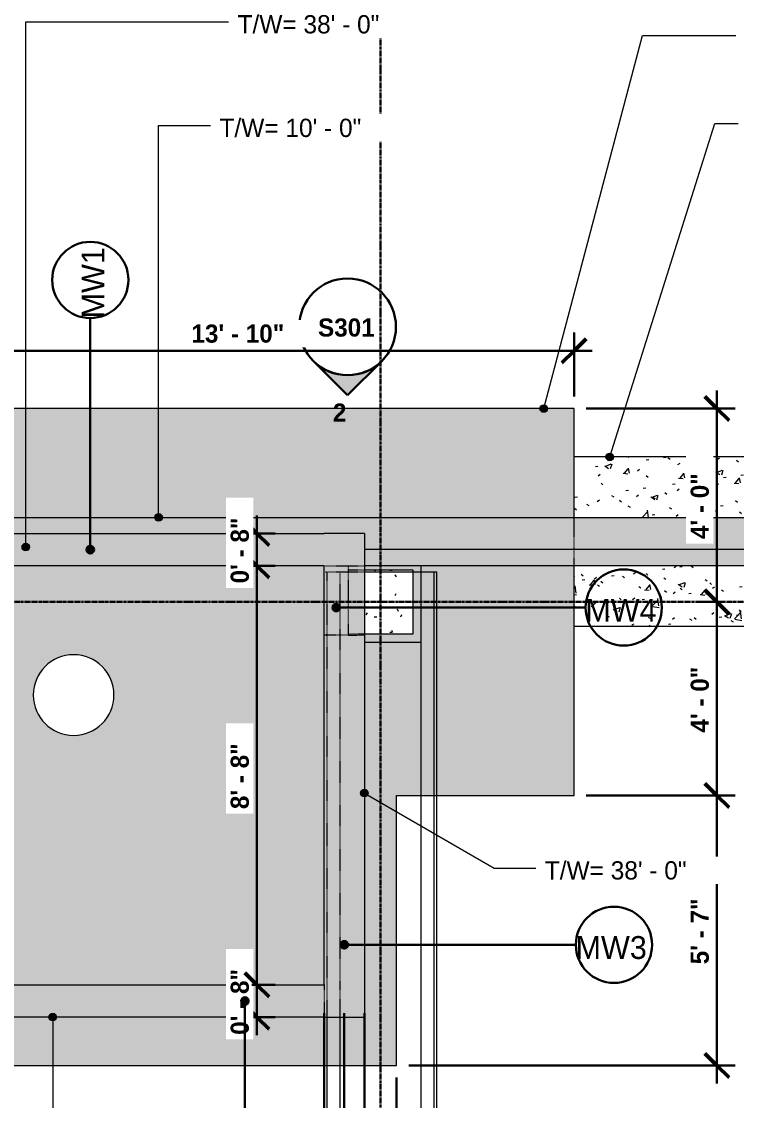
# Model space of a CAD drawing. Header units: inches. Extents: x -4033 to -3004, y 11263 to 12032.
# Drawn here: x -3570.3 to -3393.1, y 11411.5 to 11679.2 of the extents above; entities that cross this region are included whole.
import ezdxf

# ---------------------------------------------------------------- set-up
doc = ezdxf.new("R2010")
doc.units = ezdxf.units.IN
doc.header["$MEASUREMENT"] = 0
doc.linetypes.add('Dash', pattern=[0.25, 0.125, -0.125])
doc.linetypes.add('Grid Line 1_2_', pattern=[0.875, 0.5, -0.125, 0.125, -0.125])
for name, color, linetype, lineweight in [('A-ANNO-DIMS', 211, 'Continuous', 9), ('A-ANNO-DIMS-48', 211, 'Continuous', 9), ('A-FLOR', 192, 'Continuous', 18), ('A-WALL', 113, 'Continuous', 18), ('A-WALL-HDLN', 110, 'Dash', 18), ('A-WALL-IDEN', 211, 'Continuous', 30), ('G-ANNO-DIMS', 111, 'Continuous', 9), ('G-ANNO-SYMB', 111, 'Continuous', 30), ('S-BEAM', 12, 'Continuous', 9), ('S-BEAM-HDLN', 1, 'Dash', 9), ('S-COLS', 52, 'Continuous', 9), ('S-COLS-HDLN', 52, 'Dash', 9), ('S-FNDN', 32, 'Continuous', 18), ('S-FNDN-HDLN', 4, 'Dash', 9), ('S-GRID', 1, 'Continuous', 9)]:
    doc.layers.add(name, color=color, linetype=linetype, lineweight=lineweight)
doc.styles.add('Century Gothic_1', font='', dxfattribs={"height": 4.535433})
doc.styles.add('Century Gothic_2', font='', dxfattribs={"height": 5.669291})
doc.styles.add('Century Gothic_B', font='', dxfattribs={"height": 4.5})
doc.styles.get('Century Gothic_1').set_extended_font_data('Century Gothic')
doc.styles.get('Century Gothic_2').set_extended_font_data('Century Gothic')
doc.styles.get('Century Gothic_B').set_extended_font_data('Century Gothic', bold=True)
doc.dimstyles.new('OD__1_16__Tol__', dxfattribs={"dimscale": 12, "dimtxt": 4.698757, "dimasz": 0.5, "dimexe": 0.375, "dimexo": 0.25, "dimgap": 0.0625, "dimtad": 1, "dimdec": 4, "dimrnd": 0.0625, "dimzin": 3, "dimdsep": 46, "dimlunit": 4, "dimtxsty": 'Century Gothic_B', "dimblk1": 'OBLIQUE', "dimblk2": 'OBLIQUE', "dimsah": 1, "dimcen": 0.09, "dimdle": 0.375, "dimazin": 0, "dimtfac": 1, "dimtdec": 4, "dimtix": 1, "dimtmove": 0, "dimatfit": 3, "dimfxl": 1, "dimtvp": 1, "dimtfill": 1, "dimfrac": 2, "dimtolj": 1, "dimtzin": 0, "dimlwd": 30, "dimlwe": 30, "dimarcsym": 2})
doc.dimstyles.new('OD__1_4__Tol__', dxfattribs={"dimscale": 12, "dimtxt": 4.698757, "dimasz": 0.5, "dimexe": 0.375, "dimexo": 0.25, "dimgap": 0.0625, "dimtad": 1, "dimrnd": 0.25, "dimzin": 1, "dimdsep": 46, "dimlunit": 4, "dimtxsty": 'Century Gothic_B', "dimblk1": 'OBLIQUE', "dimblk2": 'OBLIQUE', "dimsah": 1, "dimcen": 0.09, "dimdle": 0.375, "dimazin": 0, "dimtfac": 1, "dimtdec": 4, "dimtix": 1, "dimtmove": 0, "dimatfit": 3, "dimfxl": 1, "dimtvp": 1, "dimtfill": 1, "dimfrac": 2, "dimtolj": 1, "dimtzin": 0, "dimlwd": 30, "dimlwe": 30, "dimarcsym": 2})

# ---------------------------------------------------------------- blocks, each defined once
blk = doc.blocks.new('Elevation - Filled Arrow-1738296-FOUNDATION PLAN - Callout 1')
at = {"layer": 'G-ANNO-SYMB'}
for start, end in [(360, 180), (180, 360)]:
    blk.add_arc((0, 0), 0.25, start, end, dxfattribs=at)
blk = doc.blocks.new('Elevation - Filled Arrow-1738116-FOUNDATION PLAN - Callout 1')
at = {"layer": 'G-ANNO-SYMB', "lineweight": 9}
h = blk.add_hatch(color=256, dxfattribs=at)
edge = h.paths.add_edge_path(flags=0)
edge.add_line((0, 0.3536), (0.1768, 0.1768))
edge.add_arc((0, 0), 0.25, 45, 135)
edge.add_line((-0.1768, 0.1768), (0, 0.3536))
at = {"layer": 'G-ANNO-SYMB'}
for p, q in [((0, 0.3536), (-0.1768, 0.1768)), ((0.1768, 0.1768), (0, 0.3536))]:
    blk.add_line(p, q, dxfattribs=at)
blk.add_arc((0, 0), 0.25, 45, 135, dxfattribs=at)
blk = doc.blocks.new('DIMBLOCK2-FOUNDATION PLAN - Callout 1')
at = {"layer": 'A-ANNO-DIMS-48', "lineweight": 30}
for p, q in [((-3583.32, 11433.19), (-3583.32, 11297)), ((-3583.32, 11301.5), (-3583.32, 11433.19)), ((-3490.32, 11433.19), (-3490.32, 11297)), ((-3490.32, 11301.5), (-3490.32, 11433.19)), ((-3583.32, 11301.5), (-3485.82, 11301.5))]:
    blk.add_line(p, q, dxfattribs=at)
at = {"layer": 'A-ANNO-DIMS-48', "lineweight": 50}
for p, q in [((-3583.32, 11301.5), (-3580.32, 11304.5)), ((-3490.32, 11301.5), (-3487.32, 11304.5)), ((-3583.32, 11301.5), (-3586.32, 11298.5)), ((-3490.32, 11301.5), (-3493.32, 11298.5))]:
    blk.add_line(p, q, dxfattribs=at)
at = {"layer": 'A-ANNO-DIMS-48', "color": 0, "lineweight": 30, "insert": (-3545.21, 11308.02), "char_height": 4.5, "width": 20.1375, "attachment_point": 1, "line_spacing_factor": 0.984502, "style": 'Century Gothic_B', "bg_fill": 3, "box_fill_scale": 1.25, "bg_fill_color": 256, "bg_fill_true_color": 13158600, "bg_fill_transparency": 0}
blk.add_mtext('7\' - 9"', dxfattribs=at)
blk = doc.blocks.new('_Oblique')
at = {"color": 0, "linetype": 'ByBlock', "lineweight": -2}
blk.add_line((-0.5, -0.5), (0.5, 0.5), dxfattribs=at)
blk = doc.blocks.new('DIMBLOCK4-FOUNDATION PLAN - Callout 1')
at = {"layer": 'A-ANNO-DIMS-48', "lineweight": 50}
for p, q in [((-3511.97, 11440.19), (-3514.97, 11443.19)), ((-3511.97, 11440.19), (-3508.97, 11437.19)), ((-3511.97, 11432.19), (-3514.97, 11435.19)), ((-3511.97, 11432.19), (-3508.97, 11429.19))]:
    blk.add_line(p, q, dxfattribs=at)
at = {"layer": 'A-ANNO-DIMS-48', "lineweight": 30}
for p, q in [((-3513.21, 11440.19), (-3507.47, 11440.19)), ((-3511.97, 11440.19), (-3513.21, 11440.19)), ((-3511.97, 11427.69), (-3511.97, 11440.19)), ((-3513.21, 11432.19), (-3507.47, 11432.19)), ((-3511.97, 11432.19), (-3513.21, 11432.19))]:
    blk.add_line(p, q, dxfattribs=at)
at = {"layer": 'A-ANNO-DIMS-48', "color": 0, "lineweight": 30, "insert": (-3518.49, 11427.8), "char_height": 4.5, "width": 20.1375, "attachment_point": 1, "rotation": 90, "line_spacing_factor": 0.984502, "style": 'Century Gothic_B', "bg_fill": 3, "box_fill_scale": 1.25, "bg_fill_color": 256, "bg_fill_true_color": 13158600, "bg_fill_transparency": 0}
blk.add_mtext('0\' - 8"', dxfattribs=at)
blk = doc.blocks.new('DIMBLOCK5-FOUNDATION PLAN - Callout 1')
at = {"layer": 'A-ANNO-DIMS-48', "lineweight": 50}
for p, q in [((-3511.97, 11544.19), (-3514.97, 11547.19)), ((-3511.97, 11544.19), (-3508.97, 11541.19)), ((-3511.97, 11440.19), (-3514.97, 11443.19)), ((-3511.97, 11440.19), (-3508.97, 11437.19))]:
    blk.add_line(p, q, dxfattribs=at)
at = {"layer": 'A-ANNO-DIMS-48', "lineweight": 30}
for p, q in [((-3513.21, 11544.19), (-3507.47, 11544.19)), ((-3511.97, 11544.19), (-3513.21, 11544.19)), ((-3511.97, 11440.19), (-3511.97, 11544.19)), ((-3513.21, 11440.19), (-3507.47, 11440.19)), ((-3511.97, 11440.19), (-3513.21, 11440.19))]:
    blk.add_line(p, q, dxfattribs=at)
at = {"layer": 'A-ANNO-DIMS-48', "color": 0, "lineweight": 30, "insert": (-3518.49, 11483.8), "char_height": 4.5, "width": 20.1375, "attachment_point": 1, "rotation": 90, "line_spacing_factor": 0.984502, "style": 'Century Gothic_B', "bg_fill": 3, "box_fill_scale": 1.25, "bg_fill_color": 256, "bg_fill_true_color": 13158600, "bg_fill_transparency": 0}
blk.add_mtext('8\' - 8"', dxfattribs=at)
blk = doc.blocks.new('DIMBLOCK6-FOUNDATION PLAN - Callout 1')
at = {"layer": 'A-ANNO-DIMS-48', "lineweight": 30}
for p, q in [((-3511.97, 11544.19), (-3511.97, 11556.69)), ((-3513.21, 11552.19), (-3507.47, 11552.19)), ((-3511.97, 11552.19), (-3513.21, 11552.19)), ((-3513.21, 11544.19), (-3507.47, 11544.19)), ((-3511.97, 11544.19), (-3513.21, 11544.19))]:
    blk.add_line(p, q, dxfattribs=at)
at = {"layer": 'A-ANNO-DIMS-48', "lineweight": 50}
for p, q in [((-3511.97, 11552.19), (-3514.97, 11555.19)), ((-3511.97, 11552.19), (-3508.97, 11549.19)), ((-3511.97, 11544.19), (-3514.97, 11547.19)), ((-3511.97, 11544.19), (-3508.97, 11541.19))]:
    blk.add_line(p, q, dxfattribs=at)
at = {"layer": 'A-ANNO-DIMS-48', "color": 0, "lineweight": 30, "insert": (-3518.49, 11539.8), "char_height": 4.5, "width": 20.1375, "attachment_point": 1, "rotation": 90, "line_spacing_factor": 0.984502, "style": 'Century Gothic_B', "bg_fill": 3, "box_fill_scale": 1.25, "bg_fill_color": 256, "bg_fill_true_color": 13158600, "bg_fill_transparency": 0}
blk.add_mtext('0\' - 8"', dxfattribs=at)
blk = doc.blocks.new('DIMBLOCK10-FOUNDATION PLAN - Callout 1')
at = {"layer": 'A-ANNO-DIMS-48', "lineweight": 30}
for p, q in [((-3579.32, 11433.19), (-3579.32, 11396.16)), ((-3579.32, 11400.66), (-3579.32, 11433.19)), ((-3495.32, 11433.19), (-3495.32, 11396.16)), ((-3495.32, 11400.66), (-3495.32, 11433.19)), ((-3579.32, 11400.66), (-3495.32, 11400.66))]:
    blk.add_line(p, q, dxfattribs=at)
at = {"layer": 'A-ANNO-DIMS-48', "lineweight": 50}
for p, q in [((-3579.32, 11400.66), (-3576.32, 11403.66)), ((-3495.32, 11400.66), (-3492.32, 11403.66)), ((-3579.32, 11400.66), (-3582.32, 11397.66)), ((-3495.32, 11400.66), (-3498.32, 11397.66))]:
    blk.add_line(p, q, dxfattribs=at)
at = {"layer": 'A-ANNO-DIMS-48', "color": 0, "lineweight": 30, "insert": (-3545.71, 11407.17), "char_height": 4.5, "width": 20.1375, "attachment_point": 1, "line_spacing_factor": 0.984502, "style": 'Century Gothic_B', "bg_fill": 3, "box_fill_scale": 1.25, "bg_fill_color": 256, "bg_fill_true_color": 13158600, "bg_fill_transparency": 0}
blk.add_mtext('7\' - 0"', dxfattribs=at)
blk = doc.blocks.new('DIMBLOCK11-FOUNDATION PLAN - Callout 1')
at = {"layer": 'A-ANNO-DIMS-48', "lineweight": 30}
for p, q in [((-3495.32, 11433.19), (-3495.32, 11396.16)), ((-3495.32, 11400.66), (-3495.32, 11433.19)), ((-3485.32, 11433.19), (-3485.32, 11396.16)), ((-3485.32, 11400.66), (-3485.32, 11433.19)), ((-3495.32, 11400.66), (-3480.82, 11400.66))]:
    blk.add_line(p, q, dxfattribs=at)
at = {"layer": 'A-ANNO-DIMS-48', "lineweight": 50}
for p, q in [((-3495.32, 11400.66), (-3492.32, 11403.66)), ((-3485.32, 11400.66), (-3482.32, 11403.66)), ((-3495.32, 11400.66), (-3498.32, 11397.66)), ((-3485.32, 11400.66), (-3488.32, 11397.66))]:
    blk.add_line(p, q, dxfattribs=at)
at = {"layer": 'A-ANNO-DIMS-48', "color": 0, "lineweight": 30, "insert": (-3500.47, 11407.17), "char_height": 4.5, "width": 24.344, "attachment_point": 1, "line_spacing_factor": 0.984502, "style": 'Century Gothic_B', "bg_fill": 3, "box_fill_scale": 1.25, "bg_fill_color": 256, "bg_fill_true_color": 13158600, "bg_fill_transparency": 0}
blk.add_mtext('0\' - 10"', dxfattribs=at)
blk = doc.blocks.new('Wall Type - Familia4-287244-FOUNDATION PLAN - Callout 1')
at = {"layer": 'A-WALL-IDEN'}
blk.add_circle((0, 0), 0.1969, dxfattribs=at)
blk = doc.blocks.new('DIMBLOCK32-FOUNDATION PLAN - Callout 1')
at = {"layer": 'A-ANNO-DIMS-48', "lineweight": 30}
for p, q in [((-3599.32, 11586.19), (-3599.32, 11602.02)), ((-3433.32, 11586.19), (-3433.32, 11602.02)), ((-3603.82, 11597.52), (-3428.82, 11597.52)), ((-3599.32, 11597.52), (-3599.32, 11586.19)), ((-3433.32, 11597.52), (-3433.32, 11586.19))]:
    blk.add_line(p, q, dxfattribs=at)
at = {"layer": 'A-ANNO-DIMS-48', "lineweight": 50}
for p, q in [((-3599.32, 11597.52), (-3596.32, 11600.52)), ((-3433.32, 11597.52), (-3430.32, 11600.52)), ((-3599.32, 11597.52), (-3602.32, 11594.52)), ((-3433.32, 11597.52), (-3436.32, 11594.52))]:
    blk.add_line(p, q, dxfattribs=at)
at = {"layer": 'A-ANNO-DIMS-48', "color": 0, "lineweight": 30, "insert": (-3528.22, 11604.04), "char_height": 4.5, "width": 28.5505, "attachment_point": 1, "line_spacing_factor": 0.984502, "style": 'Century Gothic_B', "bg_fill": 3, "box_fill_scale": 1.25, "bg_fill_color": 256, "bg_fill_true_color": 13158600, "bg_fill_transparency": 0}
blk.add_mtext('13\' - 10"', dxfattribs=at)
blk = doc.blocks.new('DIMBLOCK33-FOUNDATION PLAN - Callout 1')
at = {"layer": 'A-ANNO-DIMS-48', "lineweight": 30}
for p, q in [((-3397.88, 11587.69), (-3397.88, 11535.19)), ((-3430.32, 11583.19), (-3393.38, 11583.19)), ((-3397.88, 11583.19), (-3430.32, 11583.19)), ((-3396.64, 11535.19), (-3402.38, 11535.19)), ((-3397.88, 11535.19), (-3396.64, 11535.19))]:
    blk.add_line(p, q, dxfattribs=at)
at = {"layer": 'A-ANNO-DIMS-48', "lineweight": 50}
for p, q in [((-3397.88, 11583.19), (-3400.88, 11586.19)), ((-3397.88, 11583.19), (-3394.88, 11580.19)), ((-3397.88, 11535.19), (-3400.88, 11538.19)), ((-3397.88, 11535.19), (-3394.88, 11532.19))]:
    blk.add_line(p, q, dxfattribs=at)
at = {"layer": 'A-ANNO-DIMS-48', "color": 0, "lineweight": 30, "insert": (-3404.4, 11550.8), "char_height": 4.5, "width": 20.1375, "attachment_point": 1, "rotation": 90, "line_spacing_factor": 0.984502, "style": 'Century Gothic_B', "bg_fill": 3, "box_fill_scale": 1.25, "bg_fill_color": 256, "bg_fill_true_color": 13158600, "bg_fill_transparency": 0}
blk.add_mtext('4\' - 0"', dxfattribs=at)
blk = doc.blocks.new('DIMBLOCK34-FOUNDATION PLAN - Callout 1')
at = {"layer": 'A-ANNO-DIMS-48', "lineweight": 50}
for p, q in [((-3397.88, 11535.19), (-3400.88, 11538.19)), ((-3397.88, 11535.19), (-3394.88, 11532.19)), ((-3397.88, 11487.19), (-3400.88, 11490.19)), ((-3397.88, 11487.19), (-3394.88, 11484.19))]:
    blk.add_line(p, q, dxfattribs=at)
at = {"layer": 'A-ANNO-DIMS-48', "lineweight": 30}
for p, q in [((-3396.64, 11535.19), (-3402.38, 11535.19)), ((-3397.88, 11535.19), (-3397.88, 11487.19)), ((-3397.88, 11535.19), (-3396.64, 11535.19)), ((-3430.32, 11487.19), (-3393.38, 11487.19)), ((-3397.88, 11487.19), (-3430.32, 11487.19))]:
    blk.add_line(p, q, dxfattribs=at)
at = {"layer": 'A-ANNO-DIMS-48', "color": 0, "lineweight": 30, "insert": (-3404.4, 11502.8), "char_height": 4.5, "width": 20.1375, "attachment_point": 1, "rotation": 90, "line_spacing_factor": 0.984502, "style": 'Century Gothic_B', "bg_fill": 3, "box_fill_scale": 1.25, "bg_fill_color": 256, "bg_fill_true_color": 13158600, "bg_fill_transparency": 0}
blk.add_mtext('4\' - 0"', dxfattribs=at)
blk = doc.blocks.new('DIMBLOCK35-FOUNDATION PLAN - Callout 1')
at = {"layer": 'A-ANNO-DIMS-48', "lineweight": 50}
for p, q in [((-3397.88, 11487.19), (-3400.88, 11490.19)), ((-3397.88, 11487.19), (-3394.88, 11484.19)), ((-3397.88, 11420.19), (-3400.88, 11423.19)), ((-3397.88, 11420.19), (-3394.88, 11417.19))]:
    blk.add_line(p, q, dxfattribs=at)
at = {"layer": 'A-ANNO-DIMS-48', "lineweight": 30}
for p, q in [((-3430.32, 11487.19), (-3393.38, 11487.19)), ((-3397.88, 11487.19), (-3430.32, 11487.19)), ((-3397.88, 11487.19), (-3397.88, 11415.69)), ((-3474.32, 11420.19), (-3393.38, 11420.19)), ((-3397.88, 11420.19), (-3474.32, 11420.19))]:
    blk.add_line(p, q, dxfattribs=at)
at = {"layer": 'A-ANNO-DIMS-48', "color": 0, "lineweight": 30, "insert": (-3404.4, 11445.3), "char_height": 4.5, "width": 20.1375, "attachment_point": 1, "rotation": 90, "line_spacing_factor": 0.984502, "style": 'Century Gothic_B', "bg_fill": 3, "box_fill_scale": 1.25, "bg_fill_color": 256, "bg_fill_true_color": 13158600, "bg_fill_transparency": 0}
blk.add_mtext('5\' - 7"', dxfattribs=at)
blk = doc.blocks.new('DIMBLOCK36-FOUNDATION PLAN - Callout 1')
at = {"layer": 'A-ANNO-DIMS-48', "lineweight": 30}
for p, q in [((-3599.32, 11417.19), (-3599.32, 11345.5)), ((-3599.32, 11350), (-3599.32, 11417.19)), ((-3477.32, 11417.19), (-3477.32, 11345.5)), ((-3477.32, 11350), (-3477.32, 11417.19)), ((-3603.82, 11350), (-3472.82, 11350))]:
    blk.add_line(p, q, dxfattribs=at)
at = {"layer": 'A-ANNO-DIMS-48', "lineweight": 50}
for p, q in [((-3599.32, 11350), (-3596.32, 11353)), ((-3477.32, 11350), (-3474.32, 11353)), ((-3599.32, 11350), (-3602.32, 11347)), ((-3477.32, 11350), (-3480.32, 11347))]:
    blk.add_line(p, q, dxfattribs=at)
at = {"layer": 'A-ANNO-DIMS-48', "color": 0, "lineweight": 30, "insert": (-3548.47, 11356.52), "char_height": 4.5, "width": 24.344, "attachment_point": 1, "line_spacing_factor": 0.984502, "style": 'Century Gothic_B', "bg_fill": 3, "box_fill_scale": 1.25, "bg_fill_color": 256, "bg_fill_true_color": 13158600, "bg_fill_transparency": 0}
blk.add_mtext('10\' - 2"', dxfattribs=at)

msp = doc.modelspace()

# ---------------------------------------------------------------- hatches: boundary and pattern name
at = {"layer": 'A-FLOR'}
h = msp.add_hatch(color=256, dxfattribs=at)
h.paths.add_polyline_path([(-3495.32374, 11420.1894), (-3477.32374, 11420.1894), (-3477.32374, 11487.1894), (-3433.32374, 11487.1894), (-3433.32374, 11544.1894), (-3471.32374, 11544.1894), (-3471.32374, 11525.1894), (-3485.32374, 11525.1894), (-3485.32374, 11432.1894), (-3587.32374, 11432.1894), (-3587.32374, 11424.1894), (-3599.32374, 11424.1894), (-3599.32374, 11420.1894), (-3496.08163, 11420.1894)], flags=0)
h.paths.add_polyline_path([(-3495.36954, 11440.1894), (-3495.32374, 11440.1894), (-3495.32374, 11544.1894), (-3579.32374, 11544.1894), (-3579.32374, 11440.1894), (-3496.01928, 11440.1894)], flags=0)
h.paths.add_polyline_path([(-3589.31909, 11448.1894), (-3587.32374, 11448.1894), (-3587.32374, 11544.1894), (-3599.32374, 11544.1894), (-3599.32374, 11514.9894), (-3587.82374, 11514.9894), (-3587.82374, 11466.9894), (-3599.32374, 11466.9894), (-3599.32374, 11448.1894), (-3589.61196, 11448.1894)], flags=0)
h.paths.add_polyline_path([(-3558.48855, 11502.15873), (-3560.53343, 11502.59339), (-3562.44326, 11503.4437), (-3564.13457, 11504.6725), (-3565.53343, 11506.2261), (-3566.57872, 11508.03659), (-3567.22474, 11510.02484), (-3567.44326, 11512.10395), (-3567.22474, 11514.18307), (-3566.57872, 11516.17132), (-3565.53343, 11517.9818), (-3564.13457, 11519.5354), (-3562.44326, 11520.76421), (-3560.53343, 11521.61452), (-3558.48855, 11522.04917), (-3556.39798, 11522.04917), (-3554.35309, 11521.61452), (-3552.44326, 11520.76421), (-3550.75195, 11519.5354), (-3549.35309, 11517.9818), (-3548.30781, 11516.17132), (-3547.66178, 11514.18307), (-3547.44326, 11512.10395), (-3547.66178, 11510.02484), (-3548.30781, 11508.03659), (-3549.35309, 11506.2261), (-3550.75195, 11504.6725), (-3552.44326, 11503.4437), (-3554.35309, 11502.59339), (-3556.39798, 11502.15873)], flags=0)
h.paths.add_polyline_path([(-3587.21475, 11556.1894), (-3433.32374, 11556.1894), (-3433.32374, 11583.1894), (-3599.32374, 11583.1894), (-3599.32374, 11556.1894), (-3587.32374, 11556.1894)], flags=0)
at = {"layer": 'A-WALL'}
for points in [[(-3485.32374, 11548.1894), (-3211.32374, 11548.1894), (-3211.32374, 11556.1894), (-3485.32374, 11556.1894), (-3485.32374, 11552.1894)], [(-3579.32374, 11544.1894), (-3495.32374, 11544.1894), (-3495.32374, 11552.1894), (-3587.32374, 11552.1894), (-3587.32374, 11544.1894)], [(-3587.32374, 11432.1894), (-3495.32374, 11432.1894), (-3495.32374, 11440.1894), (-3587.32374, 11440.1894)]]:
    msp.add_hatch(color=256, dxfattribs=at).paths.add_polyline_path(points, flags=0)
at = {"layer": 'A-WALL-IDEN'}
h = msp.add_hatch(color=256, dxfattribs=at)
edge = h.paths.add_edge_path(flags=0)
edge.add_arc((-3553.2968, 11548.1894), 0.9375, 0, 360)
h = msp.add_hatch(color=256, dxfattribs=at)
edge = h.paths.add_edge_path(flags=0)
edge.add_arc((-3492.32374, 11533.81467), 0.9375, 0, 360)
h = msp.add_hatch(color=256, dxfattribs=at)
edge = h.paths.add_edge_path(flags=0)
edge.add_arc((-3490.32374, 11450.13561), 0.9375, 0, 360)
at = {"layer": 'G-ANNO-DIMS'}
h = msp.add_hatch(color=256, dxfattribs=at)
edge = h.paths.add_edge_path(flags=0)
edge.add_arc((-3440.84753, 11583.1894), 0.9375, 0, 360)
h = msp.add_hatch(color=256, dxfattribs=at)
edge = h.paths.add_edge_path(flags=0)
edge.add_arc((-3424.49023, 11571.1894), 0.9375, 0, 360)
h = msp.add_hatch(color=256, dxfattribs=at)
edge = h.paths.add_edge_path(flags=0)
edge.add_arc((-3536.34985, 11556.1894), 0.9375, 0, 360)
h = msp.add_hatch(color=256, dxfattribs=at)
edge = h.paths.add_edge_path(flags=0)
edge.add_arc((-3569.29687, 11548.80773), 0.9375, 0, 360)
h = msp.add_hatch(color=256, dxfattribs=at)
edge = h.paths.add_edge_path(flags=0)
edge.add_arc((-3485.32374, 11487.76499), 0.9375, 0, 360)
at = {"layer": 'S-COLS'}
h = msp.add_hatch(dxfattribs=at)
h.set_pattern_fill('FP_2', color=256, style=0, pattern_type=2)
h.set_pattern_definition([(0, (0, 0), (15.36, 3.84), [0.634, -10.886, 0.634, -10.886, -61.44]), (0, (0, 0), (15.36, 3.84), [-23.04, 0.634, -22.406, 0.634, -10.886, -26.88]), (0, (0, 0), (15.36, 3.84), [-57.6, 0.634, -7.046, 0.634, -18.566]), (120, (5.76, 1.92), (-11.0055376, 11.3821502), [0.634, -10.886, 0.634, -10.886, -61.44]), (120, (5.76, 1.92), (-11.0055376, 11.3821502), [-23.04, 0.634, -22.406, 0.634, -10.886, -26.88]), (120, (5.76, 1.92), (-11.0055376, 11.3821502), [-57.6, 0.634, -7.046, 0.634, -18.566]), (240, (7.68, 9.6), (-4.3544624, -15.2221502), [0.634, -10.886, 0.634, -10.886, -61.44]), (240, (7.68, 9.6), (-4.3544624, -15.2221502), [-23.04, 0.634, -22.406, 0.634, -10.886, -26.88]), (240, (7.68, 9.6), (-4.3544624, -15.2221502), [-57.6, 0.634, -7.046, 0.634, -18.566])])
h.paths.add_polyline_path([(-3473.32374, 11527.1894), (-3473.32374, 11543.1894), (-3485.32374, 11543.1894), (-3485.32374, 11527.1894)], flags=0)
at = {"layer": 'S-FNDN', "lineweight": 9}
h = msp.add_hatch(dxfattribs=at)
h.set_pattern_fill('FP_3', color=256, style=0, pattern_type=2)
h.set_pattern_definition([(50, (0, 0), (13.77135, -1.20496), [1.44, -15.84]), (355, (0, 0), (-2.66442, 14.442176), [1.152, -12.672]), (100.451, (1.148, -0.1), (11.107076, 13.237366), [1.224, -13.462]), (46.184, (0, 3.84), (20.491284, -3.17785), [2.16, -23.76]), (96.636, (1.708, 3.575), (17.94587, 18.703152), [1.836, -20.193]), (351.184, (0, 3.84), (17.94541, 18.702614), [1.728, -19.008]), (21, (1.92, 2.88), (11.460518, -7.730365), [1.44, -15.84]), (326, (1.92, 2.88), (4.671352, 13.923149), [1.152, -12.672]), (71.451, (2.875, 2.236), (16.13207, 6.192844), [1.224, -13.462]), (37.5, (0, 0), (0.2331231, 6.3917502), [0.634, -11.885, 0.634, -12.23, -12.72]), (37.5, (0, 0), (0.2331231, 6.3917502), [-25.382, 0.634, -12.086]), (7.5, (0, 0), (5.0507295, 7.573041), [0.634, -6.701, 0.634, -11.597, -4.848]), (7.5, (0, 0), (5.0507295, 7.573041), [-19.565, 0.634, -4.214]), (327.5, (-4.282, 0), (10.2495805, -0.4328898), [0.634, -4.166, 0.634, -14.342, -19.872]), (327.5, (-4.282, 0), (10.2495805, -0.4328898), [-19.776, 0.634, -19.238]), (317.5, (-6.202, 0), (11.19739, 1.922144), [0.634, -5.606, 0.634, -9.312, -14.112]), (317.5, (-6.202, 0), (11.19739, 1.922144), [-16.186, 0.634, -13.478])])
h.paths.add_polyline_path([(-3211.32374, 11529.1894), (-3211.32374, 11544.1894), (-3433.32374, 11544.1894), (-3433.32374, 11529.1894), (-3279.05339, 11529.1894)], flags=0)
h.paths.add_polyline_path([(-3433.32374, 11556.1894), (-3211.32374, 11556.1894), (-3211.32374, 11571.1894), (-3433.32374, 11571.1894)], flags=0)
at = {"layer": 'S-FNDN'}
for points in [[(-3599.32374, 11544.1894), (-3587.32374, 11544.1894), (-3587.32374, 11552.1894), (-3495.32374, 11552.1894), (-3495.32374, 11556.1894), (-3599.32374, 11556.1894)], [(-3485.32374, 11552.1894), (-3485.32374, 11556.1894), (-3495.32374, 11556.1894), (-3495.32374, 11552.1894), (-3486.65707, 11552.1894)], [(-3279.05339, 11544.1894), (-3154.32374, 11544.1894), (-3154.32374, 11556.1894), (-3203.32374, 11556.1894), (-3203.32374, 11548.1894), (-3433.32374, 11548.1894), (-3433.32374, 11544.1894), (-3392.52939, 11544.1894)], [(-3485.32374, 11432.1894), (-3485.32374, 11552.1894), (-3495.32374, 11552.1894), (-3495.32374, 11432.1894)], [(-3433.32374, 11544.1894), (-3433.32374, 11548.1894), (-3485.32374, 11548.1894), (-3485.32374, 11544.1894), (-3449.26739, 11544.1894)], [(-3471.32374, 11525.1894), (-3471.32374, 11544.1894), (-3485.32374, 11544.1894), (-3485.32374, 11543.1894), (-3473.32374, 11543.1894), (-3473.32374, 11527.1894), (-3485.32374, 11527.1894), (-3485.32374, 11525.1894)]]:
    msp.add_hatch(color=256, dxfattribs=at).paths.add_polyline_path(points, flags=0)

# ---------------------------------------------------------------- linework, layer by layer
at = {"layer": 'A-FLOR'}
for p, q in [((-3433.32374, 11583.1894), (-3599.32374, 11583.1894)), ((-3433.32374, 11571.1894), (-3433.32374, 11583.1894)), ((-3433.32374, 11487.1894), (-3433.32374, 11529.1894)), ((-3477.32374, 11420.1894), (-3477.32374, 11487.1894)), ((-3477.32374, 11487.1894), (-3433.32374, 11487.1894)), ((-3599.32374, 11420.1894), (-3477.32374, 11420.1894))]:
    msp.add_line(p, q, dxfattribs=at)
for start, end in [(0, 180), (180, 0)]:
    msp.add_arc((-3557.44326, 11512.10395), 10, start, end, dxfattribs=at)
at = {"layer": 'A-WALL'}
for p, q in [((-3485.32374, 11556.1894), (-3211.32374, 11556.1894)), ((-3587.32374, 11552.1894), (-3495.32374, 11552.1894)), ((-3203.32374, 11548.1894), (-3485.32374, 11548.1894)), ((-3495.32374, 11544.1894), (-3579.32374, 11544.1894)), ((-3579.32374, 11440.1894), (-3495.32374, 11440.1894)), ((-3495.32374, 11432.1894), (-3819.32374, 11432.1894))]:
    msp.add_line(p, q, dxfattribs=at)
at = {"layer": 'A-WALL-HDLN'}
for p, q in [((-3433.32374, 11544.1894), (-3433.32374, 11556.1894)), ((-3495.32374, 11544.1894), (-3485.32374, 11544.1894)), ((-3489.32374, 11544.1894), (-3489.32374, 11526.9894)), ((-3489.32374, 11526.9894), (-3495.32374, 11526.9894)), ((-3489.32178, 11526.9894), (-3485.32374, 11526.9894)), ((-3495.32374, 11440.18744), (-3495.32374, 11438.9894)), ((-3495.32374, 11438.98744), (-3495.32374, 11432.1894))]:
    msp.add_line(p, q, dxfattribs=at)
at = {"layer": 'A-WALL-IDEN'}
for p, q in [((-3553.2968, 11548.1894), (-3553.2968, 11605.54911)), ((-3492.32374, 11533.81467), (-3430.5361, 11533.81467)), ((-3490.32374, 11450.13561), (-3432.96403, 11450.13561))]:
    msp.add_line(p, q, dxfattribs=at)
for centre in [(-3553.2968, 11548.1894), (-3492.32374, 11533.81467), (-3490.32374, 11450.13561)]:
    msp.add_circle(centre, 0.9375, dxfattribs=at)
at = {"layer": 'G-ANNO-DIMS'}
for p, q in [((-3569.29687, 11679.11055), (-3519.02607, 11679.11055)), ((-3569.29687, 11548.80773), (-3569.29687, 11679.11055)), ((-3440.84753, 11583.1894), (-3416.31466, 11675.71924)), ((-3416.31466, 11675.71924), (-3393.2019, 11675.71924)), ((-3536.34985, 11653.41573), (-3523.50244, 11653.41573)), ((-3536.34985, 11556.1894), (-3536.34985, 11653.41573)), ((-3424.49023, 11571.1894), (-3398.45016, 11653.94688)), ((-3398.45016, 11653.94688), (-3392.6115, 11653.94688))]:
    msp.add_line(p, q, dxfattribs=at)
for centre in [(-3440.84753, 11583.1894), (-3424.49023, 11571.1894), (-3536.34985, 11556.1894), (-3569.29687, 11548.80773), (-3485.32374, 11487.76499)]:
    msp.add_circle(centre, 0.9375, dxfattribs=at)
at = {"layer": 'S-BEAM', "color": 143}
for p, q in [((-3485.32374, 11542.67759), (-3471.32374, 11542.67759)), ((-3471.32374, 11542.67759), (-3467.32374, 11542.67759)), ((-3471.32374, 11542.67759), (-3471.32374, 11311.20316)), ((-3468.11114, 11542.67759), (-3468.11114, 11311.20316)), ((-3467.32374, 11311.20316), (-3467.32374, 11542.67759)), ((-3495.32374, 11432.1894), (-3495.32374, 11311.20316)), ((-3494.53634, 11311.20316), (-3494.53634, 11432.1894)), ((-3491.32374, 11311.20316), (-3491.32374, 11432.1894))]:
    msp.add_line(p, q, dxfattribs=at)
at = {"layer": 'S-BEAM-HDLN'}
for p, q in [((-3495.32374, 11542.67759), (-3491.32374, 11542.67759)), ((-3494.53634, 11432.19135), (-3494.53634, 11542.67759)), ((-3491.32374, 11542.67759), (-3485.32374, 11542.67759)), ((-3491.32374, 11496.9894), (-3491.32374, 11542.67759)), ((-3491.32374, 11438.9894), (-3491.32374, 11496.9894)), ((-3495.32374, 11438.98744), (-3495.32374, 11432.1894)), ((-3491.32374, 11432.1894), (-3491.32374, 11438.9894))]:
    msp.add_line(p, q, dxfattribs=at)
at = {"layer": 'S-COLS'}
for p, q in [((-3485.32374, 11543.1894), (-3473.32374, 11543.1894)), ((-3473.32374, 11543.1894), (-3473.32374, 11543.11066)), ((-3473.32374, 11543.11066), (-3473.32374, 11527.26814)), ((-3473.32374, 11527.1894), (-3485.32374, 11527.1894)), ((-3473.32374, 11527.26814), (-3473.32374, 11527.1894))]:
    msp.add_line(p, q, dxfattribs=at)
at = {"layer": 'S-COLS-HDLN'}
for p, q in [((-3489.32374, 11543.1894), (-3485.32569, 11543.1894)), ((-3485.32569, 11527.1894), (-3489.32374, 11527.1894))]:
    msp.add_line(p, q, dxfattribs=at)
at = {"layer": 'S-FNDN', "color": 253}
for p, q in [((-3433.32374, 11556.1894), (-3433.32374, 11571.1894)), ((-3211.32374, 11571.1894), (-3433.32374, 11571.1894)), ((-3433.32374, 11529.1894), (-3433.32374, 11544.1894)), ((-3433.32374, 11529.1894), (-3211.32374, 11529.1894))]:
    msp.add_line(p, q, dxfattribs=at)
at = {"layer": 'S-FNDN'}
for p, q in [((-3829.32374, 11556.1894), (-3485.32374, 11556.1894)), ((-3485.32374, 11552.1894), (-3495.32374, 11552.1894)), ((-3485.32374, 11552.1894), (-3485.32374, 11432.1894)), ((-3495.32374, 11440.1894), (-3495.32374, 11544.1894)), ((-3154.32374, 11544.1894), (-3485.32374, 11544.1894)), ((-3471.32374, 11544.1894), (-3471.32374, 11542.67954)), ((-3485.32374, 11525.1894), (-3471.32374, 11525.1894)), ((-3495.32374, 11432.1894), (-3485.32374, 11432.1894))]:
    msp.add_line(p, q, dxfattribs=at)
at = {"layer": 'S-FNDN-HDLN'}
msp.add_line((-3433.32374, 11544.19135), (-3433.32374, 11556.18744), dxfattribs=at)
at = {"layer": 'S-GRID', "linetype": 'Grid Line 1_2_', "lineweight": 30}
for p, q in [((-3481.32374, 11262.84971), (-3481.32374, 12007.8337)), ((-3003.73831, 11535.1894), (-4008.27416, 11535.1894))]:
    msp.add_line(p, q, dxfattribs=at)

# ---------------------------------------------------------------- block references
at = {"layer": 'A-WALL-IDEN', "xscale": 47.99999999999997, "yscale": 47.99999999999997, "zscale": 47.99999999999997, "rotation": 89.99999999999991}
msp.add_blockref('Wall Type - Familia4-287244-FOUNDATION PLAN - Callout 1', (-3553.2968, 11615.08703), dxfattribs=at)
at = {"layer": 'A-WALL-IDEN', "xscale": 47.99999999999997, "yscale": 47.99999999999997, "zscale": 47.99999999999997}
for p in [(-3420.99817, 11533.81467), (-3423.4261, 11450.13561)]:
    msp.add_blockref('Wall Type - Familia4-287244-FOUNDATION PLAN - Callout 1', p, dxfattribs=at)
at = {"layer": 'G-ANNO-SYMB', "xscale": 47.99999999999997, "yscale": 47.99999999999997, "zscale": 47.99999999999997}
msp.add_blockref('Elevation - Filled Arrow-1738296-FOUNDATION PLAN - Callout 1', (-3489.49327, 11603.45855), dxfattribs=at)
at = {"layer": 'G-ANNO-SYMB', "extrusion": (0, 0, -1), "xscale": 47.99999999999997, "yscale": 47.99999999999997, "zscale": 47.99999999999997, "rotation": 180}
msp.add_blockref('Elevation - Filled Arrow-1738116-FOUNDATION PLAN - Callout 1', (3489.49327, 11603.45855), dxfattribs=at)

# ---------------------------------------------------------------- texts
at = {"layer": 'A-WALL-IDEN', "lineweight": 9, "insert": (-3555.45651, 11605.54911), "char_height": 5.669291, "width": 23.331, "attachment_point": 1, "rotation": 90, "style": 'Century Gothic_2'}
msp.add_mtext('MW1', dxfattribs=at)
at = {"layer": 'A-WALL-IDEN', "lineweight": 9, "char_height": 5.669291, "width": 23.331, "attachment_point": 1, "style": 'Century Gothic_2'}
for s, insert in [('MW4', (-3430.5361, 11535.97439)), ('MW3', (-3432.96403, 11452.29533))]:
    msp.add_mtext(s, dxfattribs=dict(at, insert=insert))
at = {"layer": 'G-ANNO-SYMB', "lineweight": 9, "char_height": 4.5, "attachment_point": 1, "style": 'Century Gothic_B'}
for s, insert, width in [('S301', (-3496.82254, 11605.54536), 17.271), ('\\fCentury Gothic|b1|i0|c0|p34|;2', (-3493.13201, 11584.43572), 4.3935)]:
    msp.add_mtext(s, dxfattribs=dict(at, insert=insert, width=width))

# ---------------------------------------------------------------- next in the draw order: texts
at = {"layer": 'G-ANNO-DIMS', "char_height": 4.5354331, "width": 42.677892, "attachment_point": 1, "line_spacing_factor": 0.984502, "style": 'Century Gothic_1', "bg_fill": 3, "box_fill_scale": 1.25, "bg_fill_color": 256, "bg_fill_true_color": 13158600, "bg_fill_transparency": 0}
for s, insert in [('T/W= 38\' - 0"', (-3516.77607, 11680.79285)), ('T/W= 10\' - 0"', (-3521.25244, 11655.09803))]:
    msp.add_mtext(s, dxfattribs=dict(at, insert=insert))

# ---------------------------------------------------------------- next in the draw order: dimensions: what is measured, and where the dimension line sits
at = {"layer": 'A-ANNO-DIMS', "lineweight": 30}
for base, p1, p2, dimstyle, override, picture, middle in [((-3433.32374, 11597.52133), (-3599.32374, 11583.1894), (-3433.32374, 11583.1894), 'OD__1_16__Tol__', {"dimpost": '<>', "dimfxl": 166}, 'DIMBLOCK32-FOUNDATION PLAN - Callout 1', (-3516.32374, 11600.63452)), ((-3490.32374, 11301.5017), (-3583.32374, 11436.1894), (-3490.32374, 11436.1894), 'OD__1_4__Tol__', {"dimpost": '<>', "dimfxl": 93}, 'DIMBLOCK2-FOUNDATION PLAN - Callout 1', (-3536.82374, 11304.61489))]:
    dim = msp.add_linear_dim(base=base, p1=p1, p2=p2, dimstyle=dimstyle, override=override, dxfattribs=at)
    dim.commit()
    dim.dimension.update_dxf_attribs({"geometry": picture, "text_midpoint": middle})

# ---------------------------------------------------------------- next in the draw order: dimensions: what is measured, and where the dimension line sits
for base, p1, p2, dimstyle, override, picture, middle in [((-3397.88378, 11535.1894), (-3433.32374, 11583.1894), (-3393.64114, 11535.1894), 'OD__1_16__Tol__', {"dimpost": '<>', "dimfxl": 62.279278}, 'DIMBLOCK33-FOUNDATION PLAN - Callout 1', (-3400.99697, 11559.1894)), ((-3511.96782, 11440.1894), (-3516.21046, 11432.1894), (-3516.21046, 11440.1894), 'OD__1_4__Tol__', {"dimpost": '<>', "dimfxl": 8}, 'DIMBLOCK4-FOUNDATION PLAN - Callout 1', (-3515.08101, 11436.1894))]:
    dim = msp.add_linear_dim(base=base, p1=p1, p2=p2, angle=90, dimstyle=dimstyle, override=override, dxfattribs=at)
    dim.commit()
    dim.dimension.update_dxf_attribs({"geometry": picture, "text_midpoint": middle})

# ---------------------------------------------------------------- next in the draw order: dimensions: what is measured, and where the dimension line sits
for base, p1, p2, dimstyle, override, picture, middle in [((-3511.96782, 11544.1894), (-3516.21046, 11440.1894), (-3516.21046, 11544.1894), 'OD__1_4__Tol__', {"dimpost": '<>', "dimfxl": 104}, 'DIMBLOCK5-FOUNDATION PLAN - Callout 1', (-3515.08101, 11492.1894)), ((-3397.88378, 11487.1894), (-3393.64114, 11535.1894), (-3433.32374, 11487.1894), 'OD__1_16__Tol__', {"dimpost": '<>', "dimfxl": 62.279278}, 'DIMBLOCK34-FOUNDATION PLAN - Callout 1', (-3400.99697, 11511.1894))]:
    dim = msp.add_linear_dim(base=base, p1=p1, p2=p2, angle=90, dimstyle=dimstyle, override=override, dxfattribs=at)
    dim.commit()
    dim.dimension.update_dxf_attribs({"geometry": picture, "text_midpoint": middle})

# ---------------------------------------------------------------- next in the draw order: dimensions: what is measured, and where the dimension line sits
dim = msp.add_linear_dim(base=(-3511.96782, 11552.1894), p1=(-3516.21046, 11544.1894), p2=(-3516.21046, 11552.1894), angle=90, dimstyle='OD__1_4__Tol__', override={"dimpost": '<>', "dimfxl": 8}, dxfattribs=at)
dim.commit()
dim.dimension.update_dxf_attribs({"geometry": 'DIMBLOCK6-FOUNDATION PLAN - Callout 1', "text_midpoint": (-3515.08101, 11548.1894)})
dim = msp.add_linear_dim(base=(-3495.32374, 11400.65683), p1=(-3579.32374, 11436.1894), p2=(-3495.32374, 11436.1894), dimstyle='OD__1_4__Tol__', override={"dimpost": '<>', "dimfxl": 84}, dxfattribs=at)
dim.commit()
dim.dimension.update_dxf_attribs({"geometry": 'DIMBLOCK10-FOUNDATION PLAN - Callout 1', "text_midpoint": (-3537.32374, 11403.77002)})

# ---------------------------------------------------------------- next in the draw order: hatches: boundary and pattern name
at = {"layer": 'A-WALL-IDEN'}
h = msp.add_hatch(color=256, dxfattribs=at)
edge = h.paths.add_edge_path(flags=0)
edge.add_arc((-3514.96658, 11436.1894), 0.9375, 0, 360)
at = {"layer": 'G-ANNO-DIMS'}
h = msp.add_hatch(color=256, dxfattribs=at)
edge = h.paths.add_edge_path(flags=0)
edge.add_arc((-3562.60777, 11432.1894), 0.9375, 0, 360)

# ---------------------------------------------------------------- next in the draw order: linework, layer by layer
at = {"layer": 'A-WALL-IDEN'}
msp.add_line((-3514.96658, 11436.1894), (-3514.96658, 11378.74058), dxfattribs=at)
msp.add_circle((-3514.96658, 11436.1894), 0.9375, dxfattribs=at)
at = {"layer": 'G-ANNO-DIMS'}
msp.add_line((-3562.60777, 11432.1894), (-3562.60777, 11370.35003), dxfattribs=at)
msp.add_circle((-3562.60777, 11432.1894), 0.9375, dxfattribs=at)

# ---------------------------------------------------------------- next in the draw order: dimensions: what is measured, and where the dimension line sits
at = {"layer": 'A-ANNO-DIMS', "lineweight": 30}
dim = msp.add_linear_dim(base=(-3485.32374, 11400.65683), p1=(-3495.32374, 11436.1894), p2=(-3485.32374, 11436.1894), dimstyle='OD__1_4__Tol__', override={"dimpost": '<>', "dimfxl": 10}, dxfattribs=at)
dim.commit()
dim.dimension.update_dxf_attribs({"geometry": 'DIMBLOCK11-FOUNDATION PLAN - Callout 1', "text_midpoint": (-3490.32374, 11403.77002)})

# ---------------------------------------------------------------- next in the draw order: dimensions: what is measured, and where the dimension line sits
dim = msp.add_linear_dim(base=(-3397.88378, 11420.1894), p1=(-3433.32374, 11487.1894), p2=(-3477.32374, 11420.1894), angle=90, dimstyle='OD__1_16__Tol__', override={"dimpost": '<>', "dimfxl": 80.156098}, dxfattribs=at)
dim.commit()
dim.dimension.update_dxf_attribs({"geometry": 'DIMBLOCK35-FOUNDATION PLAN - Callout 1', "text_midpoint": (-3400.94038, 11453.6894)})

# ---------------------------------------------------------------- next in the draw order: linework, layer by layer
at = {"layer": 'G-ANNO-DIMS'}
for p, q in [((-3485.32374, 11487.76499), (-3453.14795, 11469.18829)), ((-3453.14795, 11469.18829), (-3442.82597, 11469.18829))]:
    msp.add_line(p, q, dxfattribs=at)

# ---------------------------------------------------------------- next in the draw order: dimensions: what is measured, and where the dimension line sits
at = {"layer": 'A-ANNO-DIMS', "lineweight": 30}
dim = msp.add_linear_dim(base=(-3477.32374, 11350.00129), p1=(-3599.32374, 11420.1894), p2=(-3477.32374, 11420.1894), dimstyle='OD__1_16__Tol__', override={"dimpost": '<>', "dimfxl": 122}, dxfattribs=at)
dim.commit()
dim.dimension.update_dxf_attribs({"geometry": 'DIMBLOCK36-FOUNDATION PLAN - Callout 1', "text_midpoint": (-3538.32374, 11353.11448)})

# ---------------------------------------------------------------- next in the draw order: texts
at = {"layer": 'G-ANNO-DIMS', "insert": (-3440.57597, 11470.87059), "char_height": 4.5354331, "width": 42.677892, "attachment_point": 1, "line_spacing_factor": 0.984502, "style": 'Century Gothic_1', "bg_fill": 3, "box_fill_scale": 1.25, "bg_fill_color": 256, "bg_fill_true_color": 13158600, "bg_fill_transparency": 0}
msp.add_mtext('T/W= 38\' - 0"', dxfattribs=at)

doc.saveas('drawing.dxf')
